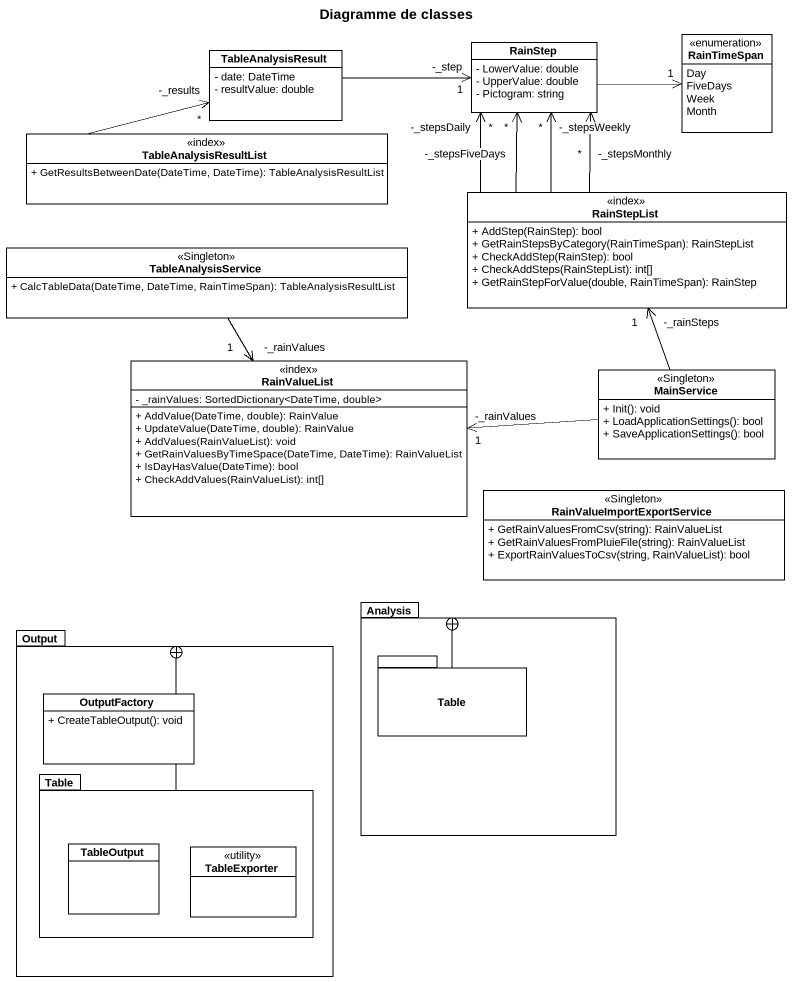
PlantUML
@startuml
title Diagramme de classes
hide circle
hide empty members
skinparam classAttributeIconSize 0
class RainStep {
  - LowerValue: double
  - UpperValue: double
  - Pictogram: string
}
enum RainTimeSpan {
  Day
  FiveDays
  Week
  Month
}
class TableAnalysisResult {
  - date: DateTime
  - resultValue: double
}
class TableAnalysisResultList <<index>> {
  + GetResultsBetweenDate(DateTime, DateTime): TableAnalysisResultList
}
class RainStepList <<index>> {
  + AddStep(RainStep): bool
  + GetRainStepsByCategory(RainTimeSpan): RainStepList
  + CheckAddStep(RainStep): bool
  + CheckAddSteps(RainStepList): int[]
  + GetRainStepForValue(double, RainTimeSpan): RainStep
}
class TableAnalysisService <<Singleton>> {
  + CalcTableData(DateTime, DateTime, RainTimeSpan): TableAnalysisResultList
}
class RainValueList <<index>> {
  - _rainValues: SortedDictionary<DateTime, double>
  + AddValue(DateTime, double): RainValue
  + UpdateValue(DateTime, double): RainValue
  + AddValues(RainValueList): void
  + GetRainValuesByTimeSpace(DateTime, DateTime): RainValueList
  + IsDayHasValue(DateTime): bool
  + CheckAddValues(RainValueList): int[]
}
class MainService <<Singleton>> {
  + Init(): void
  + LoadApplicationSettings(): bool
  + SaveApplicationSettings(): bool
}
class RainValueImportExportService <<Singleton>> {
  + GetRainValuesFromCsv(string): RainValueList
  + GetRainValuesFromPluieFile(string): RainValueList
  + ExportRainValuesToCsv(string, RainValueList): bool
}
package Output {
  class OutputFactory {
    + CreateTableOutput(): void
  }
  package "Table" as Table_2 {
    class TableOutput
    class TableExporter <<utility>>
  }
}
package Analysis {
  package Table {
  }
}
RainStep -right-> "1" RainTimeSpan
TableAnalysisResult -right-> "-_step\n1" RainStep
TableAnalysisResultList -up-> "-_results\n*" TableAnalysisResult
RainStepList -up-> "-_stepsDaily\n*" RainStep
RainStepList -up-> "-_stepsFiveDays\n*" RainStep
RainStepList -up-> "-_stepsWeekly\n*" RainStep
RainStepList -up-> "-_stepsMonthly\n*" RainStep
TableAnalysisService --> "-_rainValues\n1" RainValueList
MainService -up-> "-_rainSteps\n1" RainStepList
MainService -left-> "-_rainValues\n1" RainValueList
Table --+ Analysis
Table_2 -up-+ Output
@enduml
